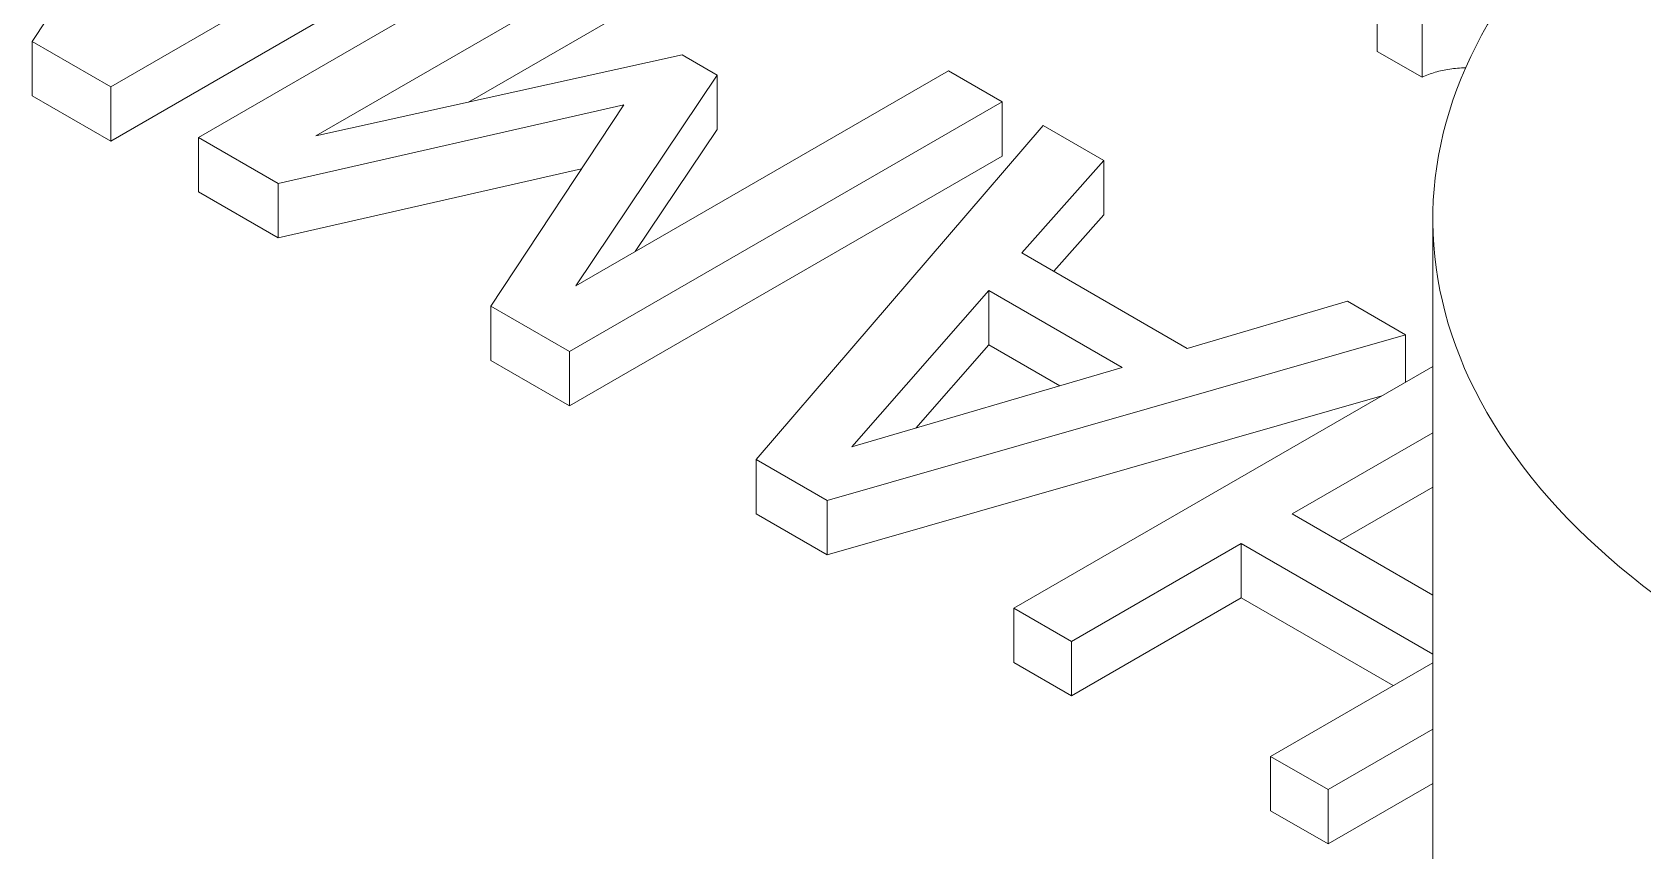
# Model space of a CAD drawing. Header units: millimetres. Extents: x 17 to 728, y 8 to 567.
# Drawn here: x 583.71 to 589.76, y 406.39 to 409.47 of the extents above; entities that cross this region are included whole.
import ezdxf

# ---------------------------------------------------------------- set-up
doc = ezdxf.new("R2010")
doc.units = ezdxf.units.MM
doc.header["$LTSCALE"] = 1.333333
doc.layers.add('Visible (ANSI)', color=7, linetype='Continuous', lineweight=18)

msp = doc.modelspace()

# ---------------------------------------------------------------- linework, layer by layer
at = {"layer": 'Visible (ANSI)'}
for p, q in [((584.2091, 410.1912), (583.7096, 409.4341)), ((584.0049, 409.2636), (585.6312, 410.2026)), ((585.6312, 409.9985), (584.0049, 409.0595)), ((585.9607, 410.0124), (584.3343, 409.0734)), ((584.7759, 409.0787), (586.1768, 409.8876)), ((586.1768, 409.6834), (585.3496, 409.2058)), ((588.7656, 409.3968), (588.7656, 409.6009)), ((588.9343, 409.2994), (588.9343, 409.5035)), ((583.7096, 409.4341), (584.0049, 409.2636)), ((583.7096, 409.2299), (583.7096, 409.4341)), ((586.1531, 409.3838), (584.7759, 409.0787)), ((586.2849, 409.3077), (586.1531, 409.3838)), ((588.9343, 409.2994), (588.7656, 409.3968)), ((587.1534, 409.3237), (585.7525, 408.5149)), ((587.3551, 409.2073), (587.1534, 409.3237)), ((584.0049, 409.0595), (584.0049, 409.2636)), ((585.7525, 408.5149), (586.2849, 409.3077)), ((586.2849, 409.1036), (586.2849, 409.3077)), ((584.0049, 409.0595), (583.7096, 409.2299)), ((585.7287, 408.2683), (587.3551, 409.2073)), ((587.3551, 409.0032), (587.3551, 409.2073)), ((584.6348, 408.8999), (585.933, 409.1959)), ((585.933, 409.1959), (585.4335, 408.4388)), ((586.2849, 409.1036), (585.9763, 408.6441)), ((587.5093, 409.1183), (586.4312, 407.8628)), ((587.7373, 408.9866), (587.5093, 409.1183)), ((584.3343, 409.0734), (584.6348, 408.8999)), ((584.3343, 408.8693), (584.3343, 409.0734)), ((587.3551, 409.0032), (585.7287, 408.0642)), ((587.4302, 408.6389), (587.7373, 408.9866)), ((587.7373, 408.7825), (587.7373, 408.9866)), ((585.7745, 408.9556), (584.6348, 408.6958)), ((584.6348, 408.6958), (584.6348, 408.8999)), ((584.6348, 408.6958), (584.3343, 408.8693)), ((587.7373, 408.7825), (587.5496, 408.57)), ((588.9746, 408.7661), (588.9746, 404.1335)), ((588.051, 408.2805), (587.4302, 408.6389)), ((586.791, 407.9107), (587.305, 408.4981)), ((587.305, 408.4981), (587.8071, 408.2082)), ((587.305, 408.294), (587.305, 408.4981)), ((585.4335, 408.4388), (585.7287, 408.2683)), ((585.4335, 408.2347), (585.4335, 408.4388)), ((588.6533, 408.4578), (588.051, 408.2805)), ((588.872, 408.3315), (588.6533, 408.4578)), ((586.6974, 407.7091), (588.872, 408.3315)), ((587.305, 408.294), (587.0311, 407.981)), ((587.5725, 408.1395), (587.305, 408.294)), ((588.872, 408.1534), (588.872, 408.3315)), ((585.7287, 408.0642), (585.4335, 408.2347)), ((585.7287, 408.0642), (585.7287, 408.2683)), ((587.8071, 408.2082), (586.791, 407.9107)), ((588.9746, 408.2126), (587.3999, 407.3035)), ((588.7825, 408.1017), (586.6974, 407.5049)), ((588.4463, 407.6581), (588.9746, 407.963)), ((586.4312, 407.8628), (586.6974, 407.7091)), ((586.4312, 407.6586), (586.4312, 407.8628)), ((588.9746, 407.7589), (588.6231, 407.556)), ((586.6974, 407.5049), (586.6974, 407.7091)), ((586.6974, 407.5049), (586.4312, 407.6586)), ((588.9746, 407.3531), (588.4463, 407.6581)), ((587.616, 407.1787), (588.2539, 407.547)), ((588.2539, 407.547), (588.9746, 407.1309)), ((588.2539, 407.3429), (588.2539, 407.547)), ((588.2539, 407.3429), (587.616, 406.9746)), ((588.8257, 407.0127), (588.2539, 407.3429)), ((587.3999, 407.3035), (587.616, 407.1787)), ((587.3999, 407.0994), (587.3999, 407.3035)), ((587.616, 406.9746), (587.616, 407.1787)), ((587.616, 406.9746), (587.3999, 407.0994)), ((588.9746, 407.0986), (588.3646, 406.7465)), ((588.5808, 406.6217), (588.9746, 406.8491)), ((588.3646, 406.7465), (588.5808, 406.6217)), ((588.3646, 406.5424), (588.3646, 406.7465)), ((588.9746, 406.6449), (588.5808, 406.4176)), ((588.5808, 406.4176), (588.5808, 406.6217)), ((588.5808, 406.4176), (588.3646, 406.5424))]:
    msp.add_line(p, q, dxfattribs=at)
at = {"layer": 'Visible (ANSI)', "flags": 128}
msp.add_lwpolyline([(589.098, 409.3354), (589.0903, 409.335), (589.0827, 409.3346), (589.0751, 409.3341), (589.0676, 409.3335), (589.0602, 409.3328), (589.0528, 409.332), (589.0455, 409.331), (589.0383, 409.33), (589.0311, 409.3289), (589.024, 409.3277), (589.017, 409.3264), (589.0101, 409.3249), (589.0032, 409.3234), (588.9965, 409.3218), (588.9898, 409.32), (588.9832, 409.3181), (588.9768, 409.3162), (588.9704, 409.3141), (588.9641, 409.3119), (588.9579, 409.3096), (588.9519, 409.3072), (588.9459, 409.3047), (588.94, 409.3021), (588.9343, 409.2994)], dxfattribs=at)
at = {"layer": 'Visible (ANSI)'}
msp.add_ellipse((592.9746, 408.7661), major_axis=(-4, 0), ratio=0.57735, start_param=3.135595, end_param=7.859979, dxfattribs=at)

doc.saveas('drawing.dxf')
